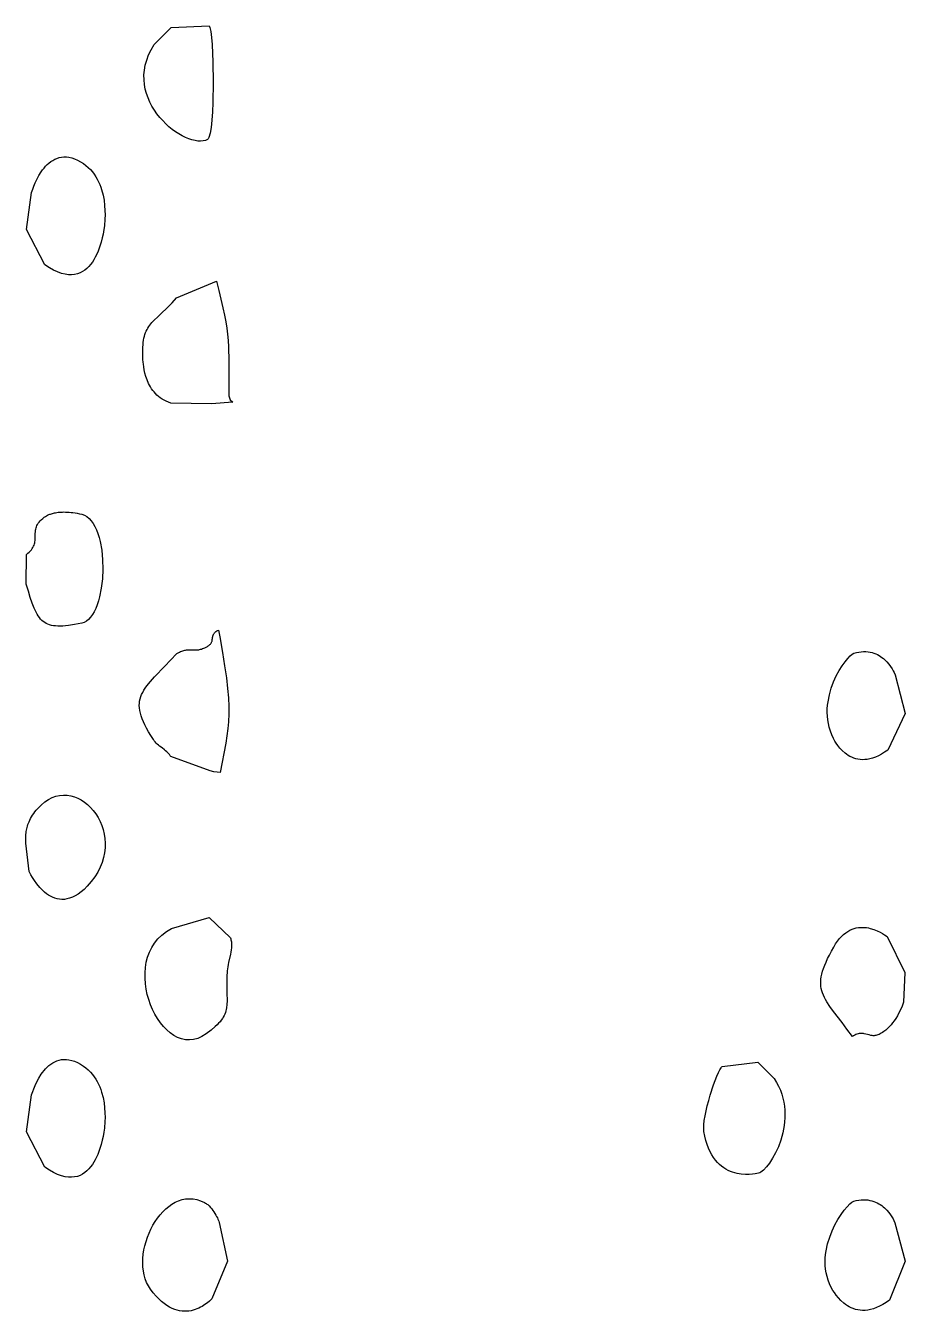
# Model space of a CAD drawing. Header units: millimetres. Extents: x 73 to 173, y -160 to -92.
# Drawn here: x 154.051 to 155.38, y -140.313 to -138.371 of the extents above; entities that cross this region are included whole.
import ezdxf

# ---------------------------------------------------------------- set-up
doc = ezdxf.new("R2010")
doc.units = ezdxf.units.MM
doc.layers.add('F.Silkscreen', color=41, linetype='CONTINUOUS', true_color=0xf2eda1)

msp = doc.modelspace()

# ---------------------------------------------------------------- linework, layer by layer
at = {"layer": 'F.Silkscreen', "linetype": 'CONTINUOUS'}
for p, q in [((154.245495, -138.399393), (154.271005, -138.373829)), ((154.271005, -138.373829), (154.328406, -138.370963)), ((154.328406, -138.370963), (154.329062, -138.372001)), ((154.329062, -138.372001), (154.329693, -138.373874)), ((154.329693, -138.373874), (154.330874, -138.379899)), ((154.330874, -138.379899), (154.331915, -138.388588)), ((154.331915, -138.388588), (154.332805, -138.399494)), ((154.234146, -138.422782), (154.237065, -138.415055)), ((154.237065, -138.415055), (154.240835, -138.407252)), ((154.240835, -138.407252), (154.245495, -138.399393)), ((154.332805, -138.399494), (154.334085, -138.42621)), ((154.230672, -138.437958), (154.232034, -138.430418)), ((154.232034, -138.430418), (154.234146, -138.422782)), ((154.334085, -138.42621), (154.334563, -138.456496)), ((154.230041, -138.445376), (154.230672, -138.437958)), ((154.230079, -138.452657), (154.230041, -138.445376)), ((154.230749, -138.459787), (154.230079, -138.452657)), ((154.232008, -138.466749), (154.230749, -138.459787)), ((154.233821, -138.473516), (154.232008, -138.466749)), ((154.236128, -138.480095), (154.233821, -138.473516)), ((154.334563, -138.456496), (154.334127, -138.486828)), ((154.238916, -138.486443), (154.236128, -138.480095)), ((154.242117, -138.492569), (154.238916, -138.486443)), ((154.24569, -138.49844), (154.242117, -138.492569)), ((154.334127, -138.486828), (154.333521, -138.500914)), ((154.2496, -138.504042), (154.24569, -138.49844)), ((154.2538, -138.509364), (154.2496, -138.504042)), ((154.258258, -138.51439), (154.2538, -138.509364)), ((154.333521, -138.500914), (154.332633, -138.513677)), ((154.262915, -138.519083), (154.258258, -138.51439)), ((154.267737, -138.523461), (154.262915, -138.519083)), ((154.272684, -138.527486), (154.267737, -138.523461)), ((154.277716, -138.531153), (154.272684, -138.527486)), ((154.282767, -138.53443), (154.277716, -138.531153)), ((154.331451, -138.524685), (154.329956, -138.533482)), ((154.332633, -138.513677), (154.331451, -138.524685)), ((154.287821, -138.537311), (154.282767, -138.53443)), ((154.292821, -138.539789), (154.287821, -138.537311)), ((154.29774, -138.541831), (154.292821, -138.539789)), ((154.302516, -138.543425), (154.29774, -138.541831)), ((154.307117, -138.544558), (154.302516, -138.543425)), ((154.311498, -138.545218), (154.307117, -138.544558)), ((154.315609, -138.545367), (154.311498, -138.545218)), ((154.319425, -138.545028), (154.315609, -138.545367)), ((154.322894, -138.544141), (154.319425, -138.545028)), ((154.325978, -138.542728), (154.322894, -138.544141)), ((154.327106, -138.541596), (154.325978, -138.542728)), ((154.328142, -138.539652), (154.327106, -138.541596)), ((154.329956, -138.533482), (154.328142, -138.539652)), ((154.095217, -138.57269), (154.098424, -138.571304)), ((154.098424, -138.571304), (154.101779, -138.570233)), ((154.101779, -138.570233), (154.105291, -138.569501)), ((154.105291, -138.569501), (154.108967, -138.569143)), ((154.108967, -138.569143), (154.112797, -138.569185)), ((154.112797, -138.569185), (154.116785, -138.569667)), ((154.116785, -138.569667), (154.120939, -138.570611)), ((154.120939, -138.570611), (154.125258, -138.572044)), ((154.074931, -138.591556), (154.076959, -138.588722)), ((154.076959, -138.588722), (154.079136, -138.585963)), ((154.079136, -138.585963), (154.081457, -138.583305)), ((154.081457, -138.583305), (154.083921, -138.580795)), ((154.083921, -138.580795), (154.086511, -138.57844)), ((154.086511, -138.57844), (154.089264, -138.576297)), ((154.089264, -138.576297), (154.092171, -138.574362)), ((154.092171, -138.574362), (154.095217, -138.57269)), ((154.125258, -138.572044), (154.129744, -138.574)), ((154.129744, -138.574), (154.134397, -138.576506)), ((154.134397, -138.576506), (154.138558, -138.579178)), ((154.138558, -138.579178), (154.142413, -138.582061)), ((154.142413, -138.582061), (154.145956, -138.58513)), ((154.145956, -138.58513), (154.149205, -138.588383)), ((154.149205, -138.588383), (154.152177, -138.591788)), ((154.063518, -138.613462), (154.065594, -138.608536)), ((154.065594, -138.608536), (154.068171, -138.603074)), ((154.068171, -138.603074), (154.071284, -138.597343)), ((154.071284, -138.597343), (154.074931, -138.591556)), ((154.152177, -138.591788), (154.154879, -138.595347)), ((154.154879, -138.595347), (154.157317, -138.599018)), ((154.157317, -138.599018), (154.15952, -138.602796)), ((154.15952, -138.602796), (154.161492, -138.606661)), ((154.161492, -138.606661), (154.163232, -138.610601)), ((154.163232, -138.610601), (154.164768, -138.614591)), ((154.052415, -138.678792), (154.060248, -138.622763)), ((154.060248, -138.622763), (154.06195, -138.61764)), ((154.06195, -138.61764), (154.063518, -138.613462)), ((154.164768, -138.614591), (154.166105, -138.618607)), ((154.166105, -138.618607), (154.16823, -138.626686)), ((154.16823, -138.626686), (154.169716, -138.634682)), ((154.169716, -138.634682), (154.170625, -138.64247)), ((154.170625, -138.64247), (154.171086, -138.64989)), ((154.171001, -138.663076), (154.1702, -138.673106)), ((154.171178, -138.656804), (154.171001, -138.663076)), ((154.171086, -138.64989), (154.171178, -138.656804)), ((154.080554, -138.732105), (154.052415, -138.678792)), ((154.168285, -138.68562), (154.167072, -138.691259)), ((154.169448, -138.678845), (154.168285, -138.68562)), ((154.1702, -138.673106), (154.169448, -138.678845)), ((154.163064, -138.705274), (154.16012, -138.71297)), ((154.165355, -138.697919), (154.163064, -138.705274)), ((154.167072, -138.691259), (154.165355, -138.697919)), ((154.154358, -138.724389), (154.152035, -138.727979)), ((154.156468, -138.720659), (154.154358, -138.724389)), ((154.16012, -138.71297), (154.156468, -138.720659)), ((154.087263, -138.736531), (154.080554, -138.732105)), ((154.093619, -138.740137), (154.087263, -138.736531)), ((154.099657, -138.742947), (154.093619, -138.740137)), ((154.10537, -138.745029), (154.099657, -138.742947)), ((154.110774, -138.74641), (154.10537, -138.745029)), ((154.11588, -138.747136), (154.110774, -138.74641)), ((154.129444, -138.745821), (154.125203, -138.74679)), ((154.13341, -138.744366), (154.129444, -138.745821)), ((154.137124, -138.74247), (154.13341, -138.744366)), ((154.140579, -138.740188), (154.137124, -138.74247)), ((154.143788, -138.737551), (154.140579, -138.740188)), ((154.146768, -138.734613), (154.143788, -138.737551)), ((154.149515, -138.731404), (154.146768, -138.734613)), ((154.152035, -138.727979), (154.149515, -138.731404)), ((154.120685, -138.747249), (154.11588, -138.747136)), ((154.125203, -138.74679), (154.120685, -138.747249)), ((154.279191, -138.78211), (154.33962, -138.756698)), ((154.33962, -138.756698), (154.343263, -138.771166)), ((154.272377, -138.789451), (154.279191, -138.78211)), ((154.343263, -138.771166), (154.349335, -138.796995)), ((154.255007, -138.806484), (154.266081, -138.795853)), ((154.266081, -138.795853), (154.272377, -138.789451)), ((154.349335, -138.796995), (154.351638, -138.808003)), ((154.237251, -138.825458), (154.238753, -138.823376)), ((154.238753, -138.823376), (154.242089, -138.819294)), ((154.242089, -138.819294), (154.24591, -138.815234)), ((154.24591, -138.815234), (154.250211, -138.811011)), ((154.250211, -138.811011), (154.255007, -138.806484)), ((154.351638, -138.808003), (154.35352, -138.818161)), ((154.35352, -138.818161), (154.355013, -138.827703)), ((154.229468, -138.845992), (154.230041, -138.842864)), ((154.230041, -138.842864), (154.230732, -138.839939)), ((154.230732, -138.839939), (154.231526, -138.837196)), ((154.231526, -138.837196), (154.232444, -138.834608)), ((154.232444, -138.834608), (154.233471, -138.832169)), ((154.233471, -138.832169), (154.234616, -138.829837)), ((154.234616, -138.829837), (154.23587, -138.827607)), ((154.23587, -138.827607), (154.237251, -138.825458)), ((154.355013, -138.827703), (154.356161, -138.836991)), ((154.356161, -138.836991), (154.357033, -138.846373)), ((154.228235, -138.86526), (154.228264, -138.86085)), ((154.228264, -138.86085), (154.228393, -138.856744)), ((154.228393, -138.856744), (154.228648, -138.85291)), ((154.228648, -138.85291), (154.228994, -138.84932)), ((154.228994, -138.84932), (154.229468, -138.845992)), ((154.357033, -138.846373), (154.357652, -138.856035)), ((154.357652, -138.856035), (154.358283, -138.877778)), ((154.228506, -138.875046), (154.228235, -138.86526)), ((154.228773, -138.879191), (154.228506, -138.875046)), ((154.229107, -138.882442), (154.228773, -138.879191)), ((154.229638, -138.886334), (154.229107, -138.882442)), ((154.358283, -138.877778), (154.358304, -138.930188)), ((154.230424, -138.890747), (154.229638, -138.886334)), ((154.231513, -138.895567), (154.230424, -138.890747)), ((154.232952, -138.900681), (154.231513, -138.895567)), ((154.234805, -138.905967), (154.232952, -138.900681)), ((154.237105, -138.911315), (154.234805, -138.905967)), ((154.238453, -138.913976), (154.237105, -138.911315)), ((154.239925, -138.916613), (154.238453, -138.913976)), ((154.241538, -138.919212), (154.239925, -138.916613)), ((154.243305, -138.921745), (154.241538, -138.919212)), ((154.245222, -138.924208), (154.243305, -138.921745)), ((154.247298, -138.926593), (154.245222, -138.924208)), ((154.249536, -138.928871), (154.247298, -138.926593)), ((154.25195, -138.931045), (154.249536, -138.928871)), ((154.254553, -138.933077), (154.25195, -138.931045)), ((154.25732, -138.934979), (154.254553, -138.933077)), ((154.260298, -138.936727), (154.25732, -138.934979)), ((154.263462, -138.938287), (154.260298, -138.936727)), ((154.266839, -138.939689), (154.263462, -138.938287)), ((154.270423, -138.940863), (154.266839, -138.939689)), ((154.364418, -138.939428), (154.332055, -138.942085)), ((154.358304, -138.930188), (154.360046, -138.936291)), ((154.360046, -138.936291), (154.364418, -138.939428)), ((154.332055, -138.942085), (154.270423, -138.940863)), ((154.074971, -139.117146), (154.077057, -139.115329)), ((154.077057, -139.115329), (154.079431, -139.113504)), ((154.079431, -139.113504), (154.081346, -139.112177)), ((154.081346, -139.112177), (154.082743, -139.111322)), ((154.082743, -139.111322), (154.084469, -139.110402)), ((154.084469, -139.110402), (154.086506, -139.109464)), ((154.086506, -139.109464), (154.087667, -139.108998)), ((154.087667, -139.108998), (154.088911, -139.108533)), ((154.088911, -139.108533), (154.09025, -139.108079)), ((154.09025, -139.108079), (154.091677, -139.107656)), ((154.091677, -139.107656), (154.093203, -139.107255)), ((154.093203, -139.107255), (154.094833, -139.106872)), ((154.094833, -139.106872), (154.096556, -139.106534)), ((154.096556, -139.106534), (154.09838, -139.106237)), ((154.09838, -139.106237), (154.100314, -139.105977)), ((154.100314, -139.105977), (154.102354, -139.105765)), ((154.102354, -139.105765), (154.104507, -139.105615)), ((154.104507, -139.105615), (154.106767, -139.105515)), ((154.106767, -139.105515), (154.109144, -139.10549)), ((154.109144, -139.10549), (154.111639, -139.105528)), ((154.111639, -139.105528), (154.114248, -139.10564)), ((154.114248, -139.10564), (154.116976, -139.105835)), ((154.116976, -139.105835), (154.119832, -139.106121)), ((154.119832, -139.106121), (154.122807, -139.106488)), ((154.122807, -139.106488), (154.125913, -139.106956)), ((154.125913, -139.106956), (154.12914, -139.107515)), ((154.12914, -139.107515), (154.132511, -139.108191)), ((154.132511, -139.108191), (154.135999, -139.10897)), ((154.135999, -139.10897), (154.140035, -139.11034)), ((154.140035, -139.11034), (154.143778, -139.112443)), ((154.143778, -139.112443), (154.147237, -139.115249)), ((154.147237, -139.115249), (154.150436, -139.118689)), ((154.06581, -139.138251), (154.066022, -139.134795)), ((154.066022, -139.134795), (154.06624, -139.133062)), ((154.06624, -139.133062), (154.066556, -139.131318)), ((154.066556, -139.131318), (154.066995, -139.129579)), ((154.066995, -139.129579), (154.06756, -139.127823)), ((154.06756, -139.127823), (154.068292, -139.126068)), ((154.068292, -139.126068), (154.069194, -139.124303)), ((154.069194, -139.124303), (154.070297, -139.122527)), ((154.070297, -139.122527), (154.071617, -139.120742)), ((154.071617, -139.120742), (154.073159, -139.118953)), ((154.073159, -139.118953), (154.074971, -139.117146)), ((154.150436, -139.118689), (154.153349, -139.122727)), ((154.153349, -139.122727), (154.156, -139.127307)), ((154.156, -139.127307), (154.158378, -139.132383)), ((154.158378, -139.132383), (154.160474, -139.137903)), ((154.064018, -139.155533), (154.064565, -139.153786)), ((154.064565, -139.153786), (154.064985, -139.152063)), ((154.064985, -139.152063), (154.065293, -139.150325)), ((154.065293, -139.150325), (154.065504, -139.148597)), ((154.065504, -139.148597), (154.065699, -139.145144)), ((154.065699, -139.145144), (154.065754, -139.141705)), ((154.065754, -139.141705), (154.06581, -139.138251)), ((154.160474, -139.137903), (154.162324, -139.143817)), ((154.162324, -139.143817), (154.163898, -139.150063)), ((154.163898, -139.150063), (154.16627, -139.163403)), ((154.052314, -139.214568), (154.052369, -139.169683)), ((154.052369, -139.169683), (154.054709, -139.167889)), ((154.054709, -139.167889), (154.056748, -139.166084)), ((154.056748, -139.166084), (154.058528, -139.16431)), ((154.058528, -139.16431), (154.060045, -139.162537)), ((154.060045, -139.162537), (154.061349, -139.160777)), ((154.061349, -139.160777), (154.062421, -139.159021)), ((154.062421, -139.159021), (154.063312, -139.157263)), ((154.063312, -139.157263), (154.064018, -139.155533)), ((154.16627, -139.163403), (154.167605, -139.17751)), ((154.167933, -139.192002), (154.167265, -139.206471)), ((154.167605, -139.17751), (154.167933, -139.192002)), ((154.167265, -139.206471), (154.16561, -139.220512)), ((154.055417, -139.22514), (154.052314, -139.214568)), ((154.058363, -139.234621), (154.055417, -139.22514)), ((154.16561, -139.220512), (154.162993, -139.233732)), ((154.061243, -139.243079), (154.058363, -139.234621)), ((154.064145, -139.250527), (154.061243, -139.243079)), ((154.06564, -139.253882), (154.064145, -139.250527)), ((154.157289, -139.25115), (154.154927, -139.256108)), ((154.159425, -139.245737), (154.157289, -139.25115)), ((154.161321, -139.239913), (154.159425, -139.245737)), ((154.162993, -139.233732), (154.161321, -139.239913)), ((154.067181, -139.257002), (154.06564, -139.253882)), ((154.068775, -139.259878), (154.067181, -139.257002)), ((154.070432, -139.262537), (154.068775, -139.259878)), ((154.072173, -139.264962), (154.070432, -139.262537)), ((154.074001, -139.267168), (154.072173, -139.264962)), ((154.075934, -139.269151), (154.074001, -139.267168)), ((154.077989, -139.270926), (154.075934, -139.269151)), ((154.143199, -139.270407), (154.13971, -139.272348)), ((154.146463, -139.267772), (154.143199, -139.270407)), ((154.149515, -139.264465), (154.146463, -139.267772)), ((154.152337, -139.260571), (154.149515, -139.264465)), ((154.154927, -139.256108), (154.152337, -139.260571)), ((154.080153, -139.272487), (154.077989, -139.270926)), ((154.082472, -139.273842), (154.080153, -139.272487)), ((154.084934, -139.274991), (154.082472, -139.273842)), ((154.08755, -139.275946), (154.084934, -139.274991)), ((154.090353, -139.276712), (154.08755, -139.275946)), ((154.093337, -139.277282), (154.090353, -139.276712)), ((154.096517, -139.277677), (154.093337, -139.277282)), ((154.099916, -139.277884), (154.096517, -139.277677)), ((154.103523, -139.277922), (154.099916, -139.277884)), ((154.107367, -139.277775), (154.103523, -139.277922)), ((154.11146, -139.277463), (154.107367, -139.277775)), ((154.115801, -139.276984), (154.11146, -139.277463)), ((154.125319, -139.275567), (154.115801, -139.276984)), ((154.135999, -139.273536), (154.125319, -139.275567)), ((154.13971, -139.272348), (154.135999, -139.273536)), ((154.334595, -139.291073), (154.33493, -139.290308)), ((154.33493, -139.290308), (154.335346, -139.289555)), ((154.335346, -139.289555), (154.335841, -139.288806)), ((154.335841, -139.288806), (154.336417, -139.288054)), ((154.336417, -139.288054), (154.337099, -139.287317)), ((154.337099, -139.287317), (154.337882, -139.286596)), ((154.337882, -139.286596), (154.338788, -139.285859)), ((154.338788, -139.285859), (154.339807, -139.285146)), ((154.339807, -139.285146), (154.340966, -139.284434)), ((154.340966, -139.284434), (154.342762, -139.283781)), ((154.342762, -139.283781), (154.344622, -139.294089)), ((154.322027, -139.310474), (154.323855, -139.309572)), ((154.323855, -139.309572), (154.325779, -139.308539)), ((154.325779, -139.308539), (154.326951, -139.307835)), ((154.326951, -139.307835), (154.327981, -139.30711)), ((154.327981, -139.30711), (154.328906, -139.306383)), ((154.328906, -139.306383), (154.329693, -139.305657)), ((154.329693, -139.305657), (154.33038, -139.304915)), ((154.33038, -139.304915), (154.330976, -139.304171)), ((154.330976, -139.304171), (154.331476, -139.303418)), ((154.331476, -139.303418), (154.331901, -139.302659)), ((154.331901, -139.302659), (154.332245, -139.301899)), ((154.332245, -139.301899), (154.332526, -139.301135)), ((154.332526, -139.301135), (154.33276, -139.300367)), ((154.33276, -139.300367), (154.332951, -139.299594)), ((154.332951, -139.299594), (154.333221, -139.298037)), ((154.333221, -139.298037), (154.333427, -139.296484)), ((154.333427, -139.296484), (154.333628, -139.294927)), ((154.333628, -139.294927), (154.333894, -139.293374)), ((154.333894, -139.293374), (154.334085, -139.292601)), ((154.334085, -139.292601), (154.33431, -139.291841)), ((154.33431, -139.291841), (154.334595, -139.291073)), ((154.344622, -139.294089), (154.348641, -139.317601)), ((154.270295, -139.329312), (154.279817, -139.319052)), ((154.279817, -139.319052), (154.281748, -139.318002)), ((154.281748, -139.318002), (154.283587, -139.317092)), ((154.283587, -139.317092), (154.285332, -139.316308)), ((154.285332, -139.316308), (154.286995, -139.315648)), ((154.286995, -139.315648), (154.28859, -139.315095)), ((154.28859, -139.315095), (154.290101, -139.314648)), ((154.290101, -139.314648), (154.291563, -139.314297)), ((154.291563, -139.314297), (154.292955, -139.314023)), ((154.292955, -139.314023), (154.294299, -139.313828)), ((154.294299, -139.313828), (154.295606, -139.313698)), ((154.295606, -139.313698), (154.298096, -139.313596)), ((154.298096, -139.313596), (154.30049, -139.313636)), ((154.30049, -139.313636), (154.302833, -139.31376)), ((154.302833, -139.31376), (154.30517, -139.313879)), ((154.30517, -139.313879), (154.307565, -139.313921)), ((154.307565, -139.313921), (154.310052, -139.313826)), ((154.310052, -139.313826), (154.311355, -139.313698)), ((154.311355, -139.313698), (154.312696, -139.313506)), ((154.312696, -139.313506), (154.314086, -139.313239)), ((154.314086, -139.313239), (154.315539, -139.312895)), ((154.315539, -139.312895), (154.317048, -139.312449)), ((154.317048, -139.312449), (154.318631, -139.311913)), ((154.318631, -139.311913), (154.320291, -139.311251)), ((154.320291, -139.311251), (154.322027, -139.310474)), ((154.348641, -139.317601), (154.351869, -139.338041)), ((155.288674, -139.331789), (155.292785, -139.32666)), ((155.292785, -139.32666), (155.296461, -139.322721)), ((155.296461, -139.322721), (155.299527, -139.320071)), ((155.299527, -139.320071), (155.301814, -139.318807)), ((155.301814, -139.318807), (155.305793, -139.317786)), ((155.305793, -139.317786), (155.309621, -139.317055)), ((155.309621, -139.317055), (155.313301, -139.316589)), ((155.313301, -139.316589), (155.316832, -139.316407)), ((155.316832, -139.316407), (155.320222, -139.316451)), ((155.320222, -139.316451), (155.32347, -139.316735)), ((155.32347, -139.316735), (155.326575, -139.317216)), ((155.326575, -139.317216), (155.329538, -139.317904)), ((155.329538, -139.317904), (155.332364, -139.318759)), ((155.332364, -139.318759), (155.335061, -139.319786)), ((155.335061, -139.319786), (155.337618, -139.320968)), ((155.337618, -139.320968), (155.340048, -139.322264)), ((155.340048, -139.322264), (155.342353, -139.32369)), ((155.342353, -139.32369), (155.344521, -139.325216)), ((155.344521, -139.325216), (155.346581, -139.326825)), ((155.346581, -139.326825), (155.348502, -139.328495)), ((155.348502, -139.328495), (155.352001, -139.331982)), ((154.246142, -139.354536), (154.261467, -139.338541)), ((154.261467, -139.338541), (154.270295, -139.329312)), ((154.351869, -139.338041), (154.354405, -139.35616)), ((155.275571, -139.353216), (155.279889, -139.345163)), ((155.279889, -139.345163), (155.284316, -139.337993)), ((155.284316, -139.337993), (155.288674, -139.331789)), ((155.352001, -139.331982), (155.355038, -139.335549)), ((155.355038, -139.335549), (155.357625, -139.339064)), ((155.357625, -139.339064), (155.35978, -139.342412)), ((155.35978, -139.342412), (155.361518, -139.34545)), ((155.361518, -139.34545), (155.362861, -139.348062)), ((155.362861, -139.348062), (155.364418, -139.351467)), ((154.234334, -139.368316), (154.23977, -139.361617)), ((154.23977, -139.361617), (154.246142, -139.354536)), ((154.354405, -139.35616), (154.35625, -139.372129)), ((155.267992, -139.371502), (155.271549, -139.362026)), ((155.271549, -139.362026), (155.275571, -139.353216)), ((155.364418, -139.351467), (155.379466, -139.4098)), ((154.224205, -139.387666), (154.225207, -139.384401)), ((154.225207, -139.384401), (154.226489, -139.38117)), ((154.226489, -139.38117), (154.228057, -139.377984)), ((154.228057, -139.377984), (154.229891, -139.374789)), ((154.229891, -139.374789), (154.231984, -139.371568)), ((154.231984, -139.371568), (154.234334, -139.368316)), ((154.35625, -139.372129), (154.357452, -139.386295)), ((154.357452, -139.386295), (154.358062, -139.399096)), ((155.263013, -139.392007), (155.26508, -139.381526)), ((155.26508, -139.381526), (155.267992, -139.371502)), ((154.222983, -139.397917), (154.223088, -139.394401)), ((154.223203, -139.401562), (154.222983, -139.397917)), ((154.223088, -139.394401), (154.223499, -139.390998)), ((154.223732, -139.405342), (154.223203, -139.401562)), ((154.223499, -139.390998), (154.224205, -139.387666)), ((154.224589, -139.409296), (154.223732, -139.405342)), ((154.358062, -139.399096), (154.358107, -139.410092)), ((155.261833, -139.408349), (155.261923, -139.402842)), ((155.261923, -139.402842), (155.262335, -139.39739)), ((155.262335, -139.39739), (155.263013, -139.392007)), ((154.225784, -139.413428), (154.224589, -139.409296)), ((154.227326, -139.417758), (154.225784, -139.413428)), ((154.229216, -139.42232), (154.227326, -139.417758)), ((154.231462, -139.42712), (154.229216, -139.42232)), ((154.357565, -139.422583), (154.356666, -139.432683)), ((154.357654, -139.421236), (154.357565, -139.422583)), ((154.358079, -139.411527), (154.357654, -139.421236)), ((154.358107, -139.410092), (154.358079, -139.411527)), ((155.262049, -139.413909), (155.261833, -139.408349)), ((155.262612, -139.419498), (155.262049, -139.413909)), ((155.26353, -139.425116), (155.262612, -139.419498)), ((155.264849, -139.430739), (155.26353, -139.425116)), ((155.379466, -139.4098), (155.353312, -139.4651)), ((154.234077, -139.432189), (154.231462, -139.42712)), ((154.23706, -139.437546), (154.234077, -139.432189)), ((154.240425, -139.443204), (154.23706, -139.437546)), ((154.244179, -139.449187), (154.240425, -139.443204)), ((154.355244, -139.443607), (154.353415, -139.454894)), ((154.356666, -139.432683), (154.355244, -139.443607)), ((155.266569, -139.43636), (155.264849, -139.430739)), ((155.268727, -139.441961), (155.266569, -139.43636)), ((155.271331, -139.447534), (155.268727, -139.441961)), ((154.244811, -139.450134), (154.244179, -139.449187)), ((154.245486, -139.451051), (154.244811, -139.450134)), ((154.246186, -139.451939), (154.245486, -139.451051)), ((154.246927, -139.452807), (154.246186, -139.451939)), ((154.248479, -139.454469), (154.246927, -139.452807)), ((154.250118, -139.456065), (154.248479, -139.454469)), ((154.251842, -139.457584), (154.250118, -139.456065)), ((154.253632, -139.459056), (154.251842, -139.457584)), ((154.25728, -139.461938), (154.253632, -139.459056)), ((154.260949, -139.46481), (154.25728, -139.461938)), ((154.262725, -139.46628), (154.260949, -139.46481)), ((154.353415, -139.454894), (154.344979, -139.498975)), ((155.273557, -139.45158), (155.271331, -139.447534)), ((155.275488, -139.45468), (155.273557, -139.45158)), ((155.277979, -139.45824), (155.275488, -139.45468)), ((155.281014, -139.462054), (155.277979, -139.45824)), ((155.28463, -139.465934), (155.281014, -139.462054)), ((155.353312, -139.4651), (155.348425, -139.468488)), ((154.264461, -139.467803), (154.262725, -139.46628)), ((154.266109, -139.469385), (154.264461, -139.467803)), ((154.267663, -139.471041), (154.266109, -139.469385)), ((154.268401, -139.471903), (154.267663, -139.471041)), ((154.269103, -139.472787), (154.268401, -139.471903)), ((154.269784, -139.473705), (154.269103, -139.472787)), ((154.270423, -139.474646), (154.269784, -139.473705)), ((154.330112, -139.496703), (154.270423, -139.474646)), ((155.288816, -139.46967), (155.28463, -139.465934)), ((155.291121, -139.471443), (155.288816, -139.46967)), ((155.293577, -139.473097), (155.291121, -139.471443)), ((155.296175, -139.474624), (155.293577, -139.473097)), ((155.298929, -139.475987), (155.296175, -139.474624)), ((155.301823, -139.477178), (155.298929, -139.475987)), ((155.30487, -139.478163), (155.301823, -139.477178)), ((155.308059, -139.47892), (155.30487, -139.478163)), ((155.311407, -139.47942), (155.308059, -139.47892)), ((155.314908, -139.479647), (155.311407, -139.47942)), ((155.318551, -139.479564), (155.314908, -139.479647)), ((155.322353, -139.479155), (155.318551, -139.479564)), ((155.326314, -139.478398), (155.322353, -139.479155)), ((155.330416, -139.477266), (155.326314, -139.478398)), ((155.334686, -139.475729), (155.330416, -139.477266)), ((155.339106, -139.473777), (155.334686, -139.475729)), ((155.343684, -139.471371), (155.339106, -139.473777)), ((155.348425, -139.468488), (155.343684, -139.471371)), ((154.335633, -139.497754), (154.330112, -139.496703)), ((154.340516, -139.498495), (154.335633, -139.497754)), ((154.344831, -139.498966), (154.340516, -139.498495)), ((154.344979, -139.498975), (154.344831, -139.498966)), ((154.080182, -139.543514), (154.085671, -139.53979)), ((154.085671, -139.53979), (154.09126, -139.536915)), ((154.09126, -139.536915), (154.096912, -139.534868)), ((154.096912, -139.534868), (154.102583, -139.533591)), ((154.102583, -139.533591), (154.108254, -139.533076)), ((154.108254, -139.533076), (154.113887, -139.533258)), ((154.113887, -139.533258), (154.119437, -139.534136)), ((154.119437, -139.534136), (154.124882, -139.53565)), ((154.124882, -139.53565), (154.130197, -139.537781)), ((154.130197, -139.537781), (154.135337, -139.540491)), ((154.135337, -139.540491), (154.140259, -139.543742)), ((154.061753, -139.56364), (154.063453, -139.561123)), ((154.063453, -139.561123), (154.065341, -139.558577)), ((154.065341, -139.558577), (154.067404, -139.556008)), ((154.067404, -139.556008), (154.069667, -139.553399)), ((154.069667, -139.553399), (154.072134, -139.550767)), ((154.072134, -139.550767), (154.07481, -139.548113)), ((154.07481, -139.548113), (154.080182, -139.543514)), ((154.140259, -139.543742), (154.144946, -139.547501)), ((154.144946, -139.547501), (154.149367, -139.551751)), ((154.149367, -139.551751), (154.153485, -139.556436)), ((154.153485, -139.556436), (154.157257, -139.561525)), ((154.157257, -139.561525), (154.16066, -139.566989)), ((154.053457, -139.582068), (154.054057, -139.579952)), ((154.054057, -139.579952), (154.05476, -139.577786)), ((154.05476, -139.577786), (154.055577, -139.575556)), ((154.055577, -139.575556), (154.056534, -139.573268)), ((154.056534, -139.573268), (154.057613, -139.570933)), ((154.057613, -139.570933), (154.058838, -139.568547)), ((154.058838, -139.568547), (154.060218, -139.566114)), ((154.060218, -139.566114), (154.061753, -139.56364)), ((154.16066, -139.566989), (154.163649, -139.572805)), ((154.163649, -139.572805), (154.166201, -139.578917)), ((154.166201, -139.578917), (154.168285, -139.585298)), ((154.051545, -139.596296), (154.051666, -139.59323)), ((154.051545, -139.59899), (154.051545, -139.596296)), ((154.051658, -139.603161), (154.051545, -139.59899)), ((154.051666, -139.59323), (154.051971, -139.589817)), ((154.051971, -139.589817), (154.052226, -139.587991)), ((154.052226, -139.587991), (154.052545, -139.586083)), ((154.052545, -139.586083), (154.052954, -139.584117)), ((154.052954, -139.584117), (154.053457, -139.582068)), ((154.168285, -139.585298), (154.169869, -139.591936)), ((154.169869, -139.591936), (154.170909, -139.598767)), ((154.170909, -139.598767), (154.171369, -139.605762)), ((154.051435, -139.605513), (154.051548, -139.605112)), ((154.056598, -139.64875), (154.051435, -139.605513)), ((154.051548, -139.605112), (154.051624, -139.604575)), ((154.051624, -139.604575), (154.051658, -139.603161)), ((154.170445, -139.620152), (154.169002, -139.627457)), ((154.171224, -139.61291), (154.170445, -139.620152)), ((154.171369, -139.605762), (154.171224, -139.61291)), ((154.166846, -139.634809), (154.163956, -139.642155)), ((154.169002, -139.627457), (154.166846, -139.634809)), ((154.059245, -139.653713), (154.056598, -139.64875)), ((154.06159, -139.657711), (154.059245, -139.653713)), ((154.064595, -139.662351), (154.06159, -139.657711)), ((154.155817, -139.656729), (154.150513, -139.663884)), ((154.160284, -139.649479), (154.155817, -139.656729)), ((154.163956, -139.642155), (154.160284, -139.649479)), ((154.068237, -139.667374), (154.064595, -139.662351)), ((154.072505, -139.672506), (154.068237, -139.667374)), ((154.077357, -139.677476), (154.072505, -139.672506)), ((154.080008, -139.679816), (154.077357, -139.677476)), ((154.13965, -139.675496), (154.135074, -139.67941)), ((154.144331, -139.670895), (154.13965, -139.675496)), ((154.150513, -139.663884), (154.144331, -139.670895)), ((154.082788, -139.68202), (154.080008, -139.679816)), ((154.085716, -139.684046), (154.082788, -139.68202)), ((154.088777, -139.685875), (154.085716, -139.684046)), ((154.091961, -139.687457), (154.088777, -139.685875)), ((154.095289, -139.688765), (154.091961, -139.687457)), ((154.098738, -139.689761), (154.095289, -139.688765)), ((154.102309, -139.690422), (154.098738, -139.689761)), ((154.106, -139.69071), (154.102309, -139.690422)), ((154.109824, -139.69059), (154.106, -139.69071)), ((154.113754, -139.690025), (154.109824, -139.69059)), ((154.117799, -139.688987), (154.113754, -139.690025)), ((154.121956, -139.687435), (154.117799, -139.688987)), ((154.126232, -139.685348), (154.121956, -139.687435)), ((154.130596, -139.682682), (154.126232, -139.685348)), ((154.135074, -139.67941), (154.130596, -139.682682)), ((154.263804, -139.739365), (154.271496, -139.734771)), ((154.271496, -139.734771), (154.32831, -139.717922)), ((154.32831, -139.717922), (154.360589, -139.748597)), ((155.296123, -139.737224), (155.299333, -139.73578)), ((155.299333, -139.73578), (155.302538, -139.734648)), ((155.302538, -139.734648), (155.305731, -139.733812)), ((155.305731, -139.733812), (155.308892, -139.733245)), ((155.308892, -139.733245), (155.312039, -139.732945)), ((155.312039, -139.732945), (155.315134, -139.732867)), ((155.315134, -139.732867), (155.318185, -139.732998)), ((155.318185, -139.732998), (155.321165, -139.733316)), ((155.321165, -139.733316), (155.324078, -139.7338)), ((155.324078, -139.7338), (155.32691, -139.734436)), ((155.32691, -139.734436), (155.332274, -139.73605)), ((155.332274, -139.73605), (155.337198, -139.738006)), ((154.246019, -139.756657), (154.251091, -139.750362)), ((154.251091, -139.750362), (154.257012, -139.744578)), ((154.257012, -139.744578), (154.263804, -139.739365)), ((154.360589, -139.748597), (154.361051, -139.750096)), ((154.361051, -139.750096), (154.361436, -139.751597)), ((154.361436, -139.751597), (154.361745, -139.753105)), ((154.361745, -139.753105), (154.361979, -139.754617)), ((154.361979, -139.754617), (154.362246, -139.757684)), ((155.274482, -139.757971), (155.27741, -139.753722)), ((155.27741, -139.753722), (155.280417, -139.749938)), ((155.280417, -139.749938), (155.283485, -139.746591)), ((155.283485, -139.746591), (155.286598, -139.74367)), ((155.286598, -139.74367), (155.289744, -139.741143)), ((155.289744, -139.741143), (155.292924, -139.739005)), ((155.292924, -139.739005), (155.296123, -139.737224)), ((155.337198, -139.738006), (155.341583, -139.740115)), ((155.341583, -139.740115), (155.34536, -139.742213)), ((155.34536, -139.742213), (155.348449, -139.744142)), ((155.348449, -139.744142), (155.352202, -139.746749)), ((155.352202, -139.746749), (155.379074, -139.801025)), ((154.235554, -139.777964), (154.238279, -139.770521)), ((154.238279, -139.770521), (154.241761, -139.763389)), ((154.241761, -139.763389), (154.246019, -139.756657)), ((154.360634, -139.773341), (154.357753, -139.786076)), ((154.361239, -139.770173), (154.360634, -139.773341)), ((154.361745, -139.767024), (154.361239, -139.770173)), ((154.362097, -139.763886), (154.361745, -139.767024)), ((154.362275, -139.760772), (154.362097, -139.763886)), ((154.362246, -139.757684), (154.362275, -139.760772)), ((155.262466, -139.780136), (155.265187, -139.774661)), ((155.265187, -139.774661), (155.268237, -139.768856)), ((155.268237, -139.768856), (155.271626, -139.762714)), ((155.271626, -139.762714), (155.274482, -139.757971)), ((154.231596, -139.801669), (154.232244, -139.793599)), ((154.232244, -139.793599), (154.233547, -139.785681)), ((154.233547, -139.785681), (154.235554, -139.777964)), ((154.356499, -139.792424), (154.356034, -139.795585)), ((154.35708, -139.789257), (154.356499, -139.792424)), ((154.357753, -139.786076), (154.35708, -139.789257)), ((155.254831, -139.799262), (155.256276, -139.794853)), ((155.256276, -139.794853), (155.25802, -139.790203)), ((155.25802, -139.790203), (155.260091, -139.785311)), ((155.260091, -139.785311), (155.262466, -139.780136)), ((154.231588, -139.80981), (154.231596, -139.801669)), ((154.232173, -139.817983), (154.231588, -139.80981)), ((154.355196, -139.808323), (154.355013, -139.816945)), ((154.355718, -139.798743), (154.355196, -139.808323)), ((154.356034, -139.795585), (154.355718, -139.798743)), ((155.252029, -139.814995), (155.252303, -139.811298)), ((155.252303, -139.811298), (155.252859, -139.807461)), ((155.252859, -139.807461), (155.253695, -139.803457)), ((155.253695, -139.803457), (155.254831, -139.799262)), ((155.379074, -139.801025), (155.377267, -139.846114)), ((154.233335, -139.82613), (154.232173, -139.817983)), ((154.235033, -139.834164), (154.233335, -139.82613)), ((154.355013, -139.816945), (154.355231, -139.831774)), ((154.355231, -139.831774), (154.355433, -139.843997)), ((155.252034, -139.818565), (155.252029, -139.814995)), ((155.252309, -139.82203), (155.252034, -139.818565)), ((155.252843, -139.825419), (155.252309, -139.82203)), ((155.253639, -139.828745), (155.252843, -139.825419)), ((155.254678, -139.832046), (155.253639, -139.828745)), ((155.255959, -139.835326), (155.254678, -139.832046)), ((154.237248, -139.842047), (154.235033, -139.834164)), ((154.239936, -139.849718), (154.237248, -139.842047)), ((154.243083, -139.85711), (154.239936, -139.849718)), ((154.355241, -139.849389), (154.354717, -139.854422)), ((154.355433, -139.843997), (154.355241, -139.849389)), ((155.257481, -139.83861), (155.255959, -139.835326)), ((155.259232, -139.841934), (155.257481, -139.83861)), ((155.261191, -139.845298), (155.259232, -139.841934)), ((155.265776, -139.852287), (155.261191, -139.845298)), ((155.271171, -139.859756), (155.265776, -139.852287)), ((155.374965, -139.851936), (155.372584, -139.857263)), ((155.377267, -139.846114), (155.374965, -139.851936)), ((154.246655, -139.864162), (154.243083, -139.85711)), ((154.250611, -139.870826), (154.246655, -139.864162)), ((154.254922, -139.877019), (154.250611, -139.870826)), ((154.348395, -139.870693), (154.346738, -139.873006)), ((154.34984, -139.868397), (154.348395, -139.870693)), ((154.351077, -139.866124), (154.34984, -139.868397)), ((154.35213, -139.863836), (154.351077, -139.866124)), ((154.353001, -139.861531), (154.35213, -139.863836)), ((154.35371, -139.859208), (154.353001, -139.861531)), ((154.354276, -139.856844), (154.35371, -139.859208)), ((154.354717, -139.854422), (154.354276, -139.856844)), ((155.284165, -139.876805), (155.271171, -139.859756)), ((155.365272, -139.870553), (155.362853, -139.874134)), ((155.367716, -139.866557), (155.365272, -139.870553)), ((155.370158, -139.862131), (155.367716, -139.866557)), ((155.372584, -139.857263), (155.370158, -139.862131)), ((154.259577, -139.882705), (154.254922, -139.877019)), ((154.264517, -139.887812), (154.259577, -139.882705)), ((154.26974, -139.892273), (154.264517, -139.887812)), ((154.275198, -139.896042), (154.26974, -139.892273)), ((154.331401, -139.888069), (154.323882, -139.893827)), ((154.337635, -139.882747), (154.331401, -139.888069)), ((154.340315, -139.880212), (154.337635, -139.882747)), ((154.342715, -139.87776), (154.340315, -139.880212)), ((154.344849, -139.875365), (154.342715, -139.87776)), ((154.346738, -139.873006), (154.344849, -139.875365)), ((155.291669, -139.886744), (155.284165, -139.876805)), ((155.299767, -139.897868), (155.291669, -139.886744)), ((155.345386, -139.891782), (155.343525, -139.892943)), ((155.34732, -139.890433), (155.345386, -139.891782)), ((155.35023, -139.888148), (155.34732, -139.890433)), ((155.351988, -139.886603), (155.35023, -139.888148)), ((155.353916, -139.884777), (155.351988, -139.886603)), ((155.35599, -139.88263), (155.353916, -139.884777)), ((155.358181, -139.880158), (155.35599, -139.88263)), ((155.360489, -139.877327), (155.358181, -139.880158)), ((155.362853, -139.874134), (155.360489, -139.877327)), ((154.280862, -139.89905), (154.275198, -139.896042)), ((154.28671, -139.901244), (154.280862, -139.89905)), ((154.29271, -139.902561), (154.28671, -139.901244)), ((154.298828, -139.90293), (154.29271, -139.902561)), ((154.305038, -139.9023), (154.298828, -139.90293)), ((154.311294, -139.900617), (154.305038, -139.9023)), ((154.317589, -139.897811), (154.311294, -139.900617)), ((154.323882, -139.893827), (154.317589, -139.897811)), ((155.301639, -139.896684), (155.299767, -139.897868)), ((155.303428, -139.895705), (155.301639, -139.896684)), ((155.305132, -139.894885), (155.303428, -139.895705)), ((155.306769, -139.894239), (155.305132, -139.894885)), ((155.308326, -139.893746), (155.306769, -139.894239)), ((155.309831, -139.893405), (155.308326, -139.893746)), ((155.311275, -139.893181), (155.309831, -139.893405)), ((155.312675, -139.893069), (155.311275, -139.893181)), ((155.314022, -139.893057), (155.312675, -139.893069)), ((155.315327, -139.893146), (155.314022, -139.893057)), ((155.316597, -139.893295), (155.315327, -139.893146)), ((155.317841, -139.893517), (155.316597, -139.893295)), ((155.320275, -139.8941), (155.317841, -139.893517)), ((155.322646, -139.894788), (155.320275, -139.8941)), ((155.325022, -139.89547), (155.322646, -139.894788)), ((155.327439, -139.896058), (155.325022, -139.89547)), ((155.328676, -139.896277), (155.327439, -139.896058)), ((155.329946, -139.89645), (155.328676, -139.896277)), ((155.331247, -139.896524), (155.329946, -139.89645)), ((155.332591, -139.896524), (155.331247, -139.896524)), ((155.333973, -139.896414), (155.332591, -139.896524)), ((155.335404, -139.896199), (155.333973, -139.896414)), ((155.336897, -139.895847), (155.335404, -139.896199)), ((155.338445, -139.895368), (155.336897, -139.895847)), ((155.340071, -139.894727), (155.338445, -139.895368)), ((155.341755, -139.893923), (155.340071, -139.894727)), ((155.343525, -139.892943), (155.341755, -139.893923)), ((154.076959, -139.951892), (154.079136, -139.949135)), ((154.079136, -139.949135), (154.081457, -139.946483)), ((154.081457, -139.946483), (154.083921, -139.943972)), ((154.083921, -139.943972), (154.086511, -139.941621)), ((154.086511, -139.941621), (154.089264, -139.939468)), ((154.089264, -139.939468), (154.092171, -139.937531)), ((154.092171, -139.937531), (154.095217, -139.935866)), ((154.095217, -139.935866), (154.098424, -139.93447)), ((154.098424, -139.93447), (154.101779, -139.933401)), ((154.101779, -139.933401), (154.105291, -139.932675)), ((154.105291, -139.932675), (154.108967, -139.932312)), ((154.108967, -139.932312), (154.112797, -139.932363)), ((154.112797, -139.932363), (154.116785, -139.932845)), ((154.116785, -139.932845), (154.120939, -139.933789)), ((154.120939, -139.933789), (154.125258, -139.935214)), ((154.125258, -139.935214), (154.129744, -139.937174)), ((154.129744, -139.937174), (154.134397, -139.939679)), ((154.134397, -139.939679), (154.138558, -139.942359)), ((154.138558, -139.942359), (154.142413, -139.945233)), ((154.142413, -139.945233), (154.145956, -139.948302)), ((154.145956, -139.948302), (154.149205, -139.951559)), ((155.097413, -139.952372), (155.099578, -139.948043)), ((155.099578, -139.948043), (155.101497, -139.944943)), ((155.101497, -139.944943), (155.102358, -139.943907)), ((155.102358, -139.943907), (155.103132, -139.943238)), ((155.103132, -139.943238), (155.15697, -139.93676)), ((155.15697, -139.93676), (155.18171, -139.961301)), ((154.065594, -139.971703), (154.068171, -139.966247)), ((154.068171, -139.966247), (154.071284, -139.960513)), ((154.071284, -139.960513), (154.074931, -139.954727)), ((154.074931, -139.954727), (154.076959, -139.951892)), ((154.149205, -139.951559), (154.152177, -139.954961)), ((154.152177, -139.954961), (154.154879, -139.95852)), ((154.154879, -139.95852), (154.157317, -139.962187)), ((154.157317, -139.962187), (154.15952, -139.965969)), ((154.15952, -139.965969), (154.161492, -139.96984)), ((154.161492, -139.96984), (154.163232, -139.973773)), ((155.090106, -139.970959), (155.092614, -139.964004)), ((155.092614, -139.964004), (155.095073, -139.957746)), ((155.095073, -139.957746), (155.097413, -139.952372)), ((155.18171, -139.961301), (155.185324, -139.967057)), ((155.185324, -139.967057), (155.188438, -139.972911)), ((154.052415, -140.041975), (154.060248, -139.985931)), ((154.060248, -139.985931), (154.06195, -139.980809)), ((154.06195, -139.980809), (154.063518, -139.97664)), ((154.063518, -139.97664), (154.065594, -139.971703)), ((154.163232, -139.973773), (154.164768, -139.977765)), ((154.164768, -139.977765), (154.166105, -139.981782)), ((154.166105, -139.981782), (154.16823, -139.989859)), ((155.08286, -139.99433), (155.085158, -139.986291)), ((155.085158, -139.986291), (155.090106, -139.970959)), ((155.188438, -139.972911), (155.191071, -139.978827)), ((155.191071, -139.978827), (155.193252, -139.984793)), ((155.193252, -139.984793), (155.194988, -139.990783)), ((154.16823, -139.989859), (154.169716, -139.997861)), ((154.169716, -139.997861), (154.170625, -140.005642)), ((154.170625, -140.005642), (154.171086, -140.013058)), ((155.078905, -140.010271), (155.08075, -140.002377)), ((155.08075, -140.002377), (155.08286, -139.99433)), ((155.194988, -139.990783), (155.196325, -139.9968)), ((155.196325, -139.9968), (155.197264, -140.002822)), ((155.197264, -140.002822), (155.197834, -140.008816)), ((155.197834, -140.008816), (155.198052, -140.014782)), ((154.171001, -140.026253), (154.1702, -140.03628)), ((154.171178, -140.019978), (154.171001, -140.026253)), ((154.171086, -140.013058), (154.171178, -140.019978)), ((155.075519, -140.031264), (155.076221, -140.024884)), ((155.076221, -140.024884), (155.077375, -140.01783)), ((155.077375, -140.01783), (155.078905, -140.010271)), ((155.197551, -140.026549), (155.196861, -140.032316)), ((155.197951, -140.020703), (155.197551, -140.026549)), ((155.198052, -140.014782), (155.197951, -140.020703)), ((154.080554, -140.095285), (154.052415, -140.041975)), ((154.169448, -140.042018), (154.168285, -140.048796)), ((154.1702, -140.03628), (154.169448, -140.042018)), ((155.07531, -140.036786), (155.075519, -140.031264)), ((155.075676, -140.041286), (155.07531, -140.036786)), ((155.077055, -140.048392), (155.075676, -140.041286)), ((155.194737, -140.043524), (155.191749, -140.0542)), ((155.196861, -140.032316), (155.194737, -140.043524)), ((154.165355, -140.0611), (154.163064, -140.06845)), ((154.167072, -140.054423), (154.165355, -140.0611)), ((154.168285, -140.048796), (154.167072, -140.054423)), ((155.078703, -140.054961), (155.077055, -140.048392)), ((155.080589, -140.061039), (155.078703, -140.054961)), ((155.082699, -140.066629), (155.080589, -140.061039)), ((155.08502, -140.071746), (155.082699, -140.066629)), ((155.188091, -140.064206), (155.183926, -140.073397)), ((155.191749, -140.0542), (155.188091, -140.064206)), ((154.156468, -140.083832), (154.154358, -140.087563)), ((154.16012, -140.076146), (154.156468, -140.083832)), ((154.163064, -140.06845), (154.16012, -140.076146)), ((155.087535, -140.076427), (155.08502, -140.071746)), ((155.090207, -140.080687), (155.087535, -140.076427)), ((155.093046, -140.084522), (155.090207, -140.080687)), ((155.096007, -140.087979), (155.093046, -140.084522)), ((155.179422, -140.081665), (155.17479, -140.088853)), ((155.183926, -140.073397), (155.179422, -140.081665)), ((154.087263, -140.099709), (154.080554, -140.095285)), ((154.093619, -140.103309), (154.087263, -140.099709)), ((154.099657, -140.106128), (154.093619, -140.103309)), ((154.137124, -140.105649), (154.13341, -140.107539)), ((154.140579, -140.103362), (154.137124, -140.105649)), ((154.143788, -140.100731), (154.140579, -140.103362)), ((154.146768, -140.09779), (154.143788, -140.100731)), ((154.149515, -140.09459), (154.146768, -140.09779)), ((154.152035, -140.091157), (154.149515, -140.09459)), ((154.154358, -140.087563), (154.152035, -140.091157)), ((155.099075, -140.091067), (155.096007, -140.087979)), ((155.102257, -140.093808), (155.099075, -140.091067)), ((155.105508, -140.096212), (155.102257, -140.093808)), ((155.10881, -140.098305), (155.105508, -140.096212)), ((155.112159, -140.100105), (155.10881, -140.098305)), ((155.115537, -140.101624), (155.112159, -140.100105)), ((155.118909, -140.102905), (155.115537, -140.101624)), ((155.122271, -140.103933), (155.118909, -140.102905)), ((155.125593, -140.104752), (155.122271, -140.103933)), ((155.128872, -140.105379), (155.125593, -140.104752)), ((155.132068, -140.105824), (155.128872, -140.105379)), ((155.138181, -140.106252), (155.132068, -140.105824)), ((155.14876, -140.105801), (155.143796, -140.106195)), ((155.152916, -140.105238), (155.14876, -140.105801)), ((155.158235, -140.104191), (155.152916, -140.105238)), ((155.159899, -140.103629), (155.158235, -140.104191)), ((155.161719, -140.102644), (155.159899, -140.103629)), ((155.165756, -140.099472), (155.161719, -140.102644)), ((155.170163, -140.094839), (155.165756, -140.099472)), ((155.17479, -140.088853), (155.170163, -140.094839)), ((154.10537, -140.108205), (154.099657, -140.106128)), ((154.110774, -140.109586), (154.10537, -140.108205)), ((154.11588, -140.110308), (154.110774, -140.109586)), ((154.120685, -140.110418), (154.11588, -140.110308)), ((154.125203, -140.109964), (154.120685, -140.110418)), ((154.129444, -140.109), (154.125203, -140.109964)), ((154.13341, -140.107539), (154.129444, -140.109)), ((155.143796, -140.106195), (155.138181, -140.106252)), ((154.282236, -140.145879), (154.287505, -140.144192)), ((154.287505, -140.144192), (154.292918, -140.143131)), ((154.292918, -140.143131), (154.298442, -140.142739)), ((154.298442, -140.142739), (154.304072, -140.143051)), ((154.304072, -140.143051), (154.309797, -140.144103)), ((154.309797, -140.144103), (154.315585, -140.145937)), ((155.309503, -140.144932), (155.313158, -140.144525)), ((155.313158, -140.144525), (155.316661, -140.144361)), ((155.316661, -140.144361), (155.320015, -140.144433)), ((155.320015, -140.144433), (155.323244, -140.144729)), ((155.323244, -140.144729), (155.326332, -140.14524)), ((154.254313, -140.167001), (154.258456, -140.162363)), ((154.258456, -140.162363), (154.262815, -140.158113)), ((154.262815, -140.158113), (154.267387, -140.154315)), ((154.267387, -140.154315), (154.272156, -140.150977)), ((154.272156, -140.150977), (154.277107, -140.148151)), ((154.277107, -140.148151), (154.282236, -140.145879)), ((154.315585, -140.145937), (154.321446, -140.148588)), ((154.321446, -140.148588), (154.322692, -140.149283)), ((154.322692, -140.149283), (154.323898, -140.150054)), ((154.323898, -140.150054), (154.325074, -140.15088)), ((154.325074, -140.15088), (154.326219, -140.151775)), ((154.326219, -140.151775), (154.327337, -140.152725)), ((154.327337, -140.152725), (154.328406, -140.153722)), ((154.328406, -140.153722), (154.330457, -140.155827)), ((154.330457, -140.155827), (154.332361, -140.158077)), ((154.332361, -140.158077), (154.334135, -140.1604)), ((154.334135, -140.1604), (154.335764, -140.162774)), ((154.335764, -140.162774), (154.33726, -140.165137)), ((155.282788, -140.166613), (155.287416, -140.16019)), ((155.287416, -140.16019), (155.291806, -140.15486)), ((155.291806, -140.15486), (155.295788, -140.15074)), ((155.295788, -140.15074), (155.29916, -140.14795)), ((155.29916, -140.14795), (155.301769, -140.146591)), ((155.301769, -140.146591), (155.30571, -140.145619)), ((155.30571, -140.145619), (155.309503, -140.144932)), ((155.326332, -140.14524), (155.329279, -140.145933)), ((155.329279, -140.145933), (155.332091, -140.146811)), ((155.332091, -140.146811), (155.33477, -140.147838)), ((155.33477, -140.147838), (155.337317, -140.149015)), ((155.337317, -140.149015), (155.33974, -140.150312)), ((155.33974, -140.150312), (155.34203, -140.151738)), ((155.34203, -140.151738), (155.344196, -140.153242)), ((155.344196, -140.153242), (155.34624, -140.154836)), ((155.34624, -140.154836), (155.348166, -140.156495)), ((155.348166, -140.156495), (155.351655, -140.159955)), ((155.351655, -140.159955), (155.354688, -140.163478)), ((155.354688, -140.163478), (155.357275, -140.16696)), ((154.240385, -140.188756), (154.24345, -140.182915)), ((154.24345, -140.182915), (154.246795, -140.177313)), ((154.246795, -140.177313), (154.250433, -140.171998)), ((154.250433, -140.171998), (154.254313, -140.167001)), ((154.33726, -140.165137), (154.338596, -140.167446)), ((154.338596, -140.167446), (154.339786, -140.169665)), ((154.339786, -140.169665), (154.340848, -140.171755)), ((154.340848, -140.171755), (154.341744, -140.17364)), ((154.341744, -140.17364), (154.343072, -140.17672)), ((154.343072, -140.17672), (154.3438, -140.178534)), ((154.3438, -140.178534), (154.355964, -140.23715)), ((155.269285, -140.19132), (155.273533, -140.182286)), ((155.273533, -140.182286), (155.278097, -140.174023)), ((155.278097, -140.174023), (155.282788, -140.166613)), ((155.357275, -140.16696), (155.359428, -140.170262)), ((155.359428, -140.170262), (155.36117, -140.173263)), ((155.36117, -140.173263), (155.362514, -140.175845)), ((155.362514, -140.175845), (155.364074, -140.179211)), ((155.364074, -140.179211), (155.379708, -140.23715)), ((154.23308, -140.207344), (154.235184, -140.201014)), ((154.235184, -140.201014), (154.23762, -140.194801)), ((154.23762, -140.194801), (154.240385, -140.188756)), ((155.262421, -140.211163), (155.265519, -140.200981)), ((155.265519, -140.200981), (155.269285, -140.19132)), ((154.228959, -140.226741), (154.229956, -140.220247)), ((154.229956, -140.220247), (154.231332, -140.213773)), ((154.231332, -140.213773), (154.23308, -140.207344)), ((155.259416, -140.227178), (155.260165, -140.221757)), ((155.260165, -140.221757), (155.262421, -140.211163)), ((154.228173, -140.239593), (154.228354, -140.233202)), ((154.22841, -140.245881), (154.228173, -140.239593)), ((154.228354, -140.233202), (154.228959, -140.226741)), ((154.355964, -140.23715), (154.332398, -140.294019)), ((155.258791, -140.238167), (155.258949, -140.232645)), ((155.258945, -140.243715), (155.258791, -140.238167)), ((155.258949, -140.232645), (155.259416, -140.227178)), ((155.379708, -140.23715), (155.355899, -140.295862)), ((154.2291, -140.252038), (154.22841, -140.245881)), ((154.230249, -140.258003), (154.2291, -140.252038)), ((154.231872, -140.263757), (154.230249, -140.258003)), ((155.259465, -140.249273), (155.258945, -140.243715)), ((155.260339, -140.254836), (155.259465, -140.249273)), ((155.261614, -140.260389), (155.260339, -140.254836)), ((155.263299, -140.265914), (155.261614, -140.260389)), ((154.233985, -140.269241), (154.231872, -140.263757)), ((154.236611, -140.274445), (154.233985, -140.269241)), ((154.239755, -140.27931), (154.236611, -140.274445)), ((154.243976, -140.28483), (154.239755, -140.27931)), ((155.265434, -140.271403), (155.263299, -140.265914)), ((155.268026, -140.276823), (155.265434, -140.271403)), ((155.270469, -140.281194), (155.268026, -140.276823)), ((154.24819, -140.289751), (154.243976, -140.28483)), ((154.252364, -140.294123), (154.24819, -140.289751)), ((154.256501, -140.297967), (154.252364, -140.294123)), ((154.260589, -140.301299), (154.256501, -140.297967)), ((154.325759, -140.299948), (154.322042, -140.302675)), ((154.328743, -140.297443), (154.325759, -140.299948)), ((154.332398, -140.294019), (154.328743, -140.297443)), ((155.272586, -140.284532), (155.270469, -140.281194)), ((155.275304, -140.288375), (155.272586, -140.284532)), ((155.278632, -140.292488), (155.275304, -140.288375)), ((155.282558, -140.296678), (155.278632, -140.292488)), ((155.287094, -140.300721), (155.282558, -140.296678)), ((155.350734, -140.299503), (155.345733, -140.302607)), ((155.355899, -140.295862), (155.350734, -140.299503)), ((154.26464, -140.304157), (154.260589, -140.301299)), ((154.268636, -140.30655), (154.26464, -140.304157)), ((154.272557, -140.308517), (154.268636, -140.30655)), ((154.276427, -140.310078), (154.272557, -140.308517)), ((154.280214, -140.311269), (154.276427, -140.310078)), ((154.283919, -140.31211), (154.280214, -140.311269)), ((154.287533, -140.31262), (154.283919, -140.31211)), ((154.291072, -140.312833), (154.287533, -140.31262)), ((154.294514, -140.312756), (154.291072, -140.312833)), ((154.297829, -140.312453), (154.294514, -140.312756)), ((154.301041, -140.311917), (154.297829, -140.312453)), ((154.304137, -140.311182), (154.301041, -140.311917)), ((154.307117, -140.310269), (154.304137, -140.311182)), ((154.309967, -140.30922), (154.307117, -140.310269)), ((154.312676, -140.308047), (154.309967, -140.30922)), ((154.315249, -140.306787), (154.312676, -140.308047)), ((154.317663, -140.305449), (154.315249, -140.306787)), ((154.319936, -140.304069), (154.317663, -140.305449)), ((154.322042, -140.302675), (154.319936, -140.304069)), ((155.289595, -140.302631), (155.287094, -140.300721)), ((155.292243, -140.304419), (155.289595, -140.302631)), ((155.295047, -140.306064), (155.292243, -140.304419)), ((155.298014, -140.307552), (155.295047, -140.306064)), ((155.301129, -140.308837), (155.298014, -140.307552)), ((155.304395, -140.309907), (155.301129, -140.308837)), ((155.307826, -140.31072), (155.304395, -140.309907)), ((155.311407, -140.311262), (155.307826, -140.31072)), ((155.315147, -140.31151), (155.311407, -140.311262)), ((155.319041, -140.311426), (155.315147, -140.31151)), ((155.323097, -140.310995), (155.319041, -140.311426)), ((155.327308, -140.310177), (155.323097, -140.310995)), ((155.331685, -140.308964), (155.327308, -140.310177)), ((155.336203, -140.307321), (155.331685, -140.308964)), ((155.340885, -140.305202), (155.336203, -140.307321)), ((155.345733, -140.302607), (155.340885, -140.305202))]:
    msp.add_line(p, q, dxfattribs=at)

doc.saveas('drawing.dxf')
